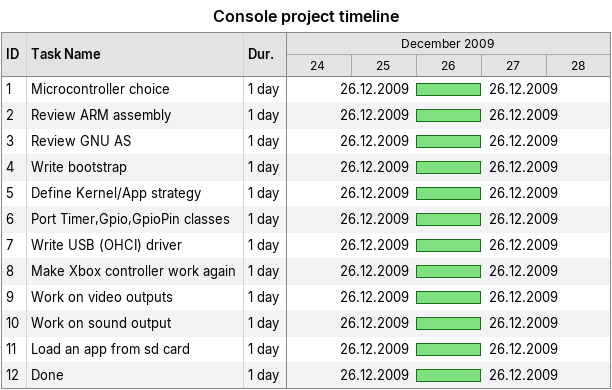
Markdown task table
Console project timeline

| ID | Task | Duration | Start | Finish |
|---|---|---|---|---|
| 1 | Microcontroller choice | 1d | 2009-12-26 | 2009-12-26 |
| 2 | Review ARM assembly | 1d | 2009-12-26 | 2009-12-26 |
| 3 | Review GNU AS | 1d | 2009-12-26 | 2009-12-26 |
| 4 | Write bootstrap | 1d | 2009-12-26 | 2009-12-26 |
| 5 | Define Kernel/App strategy | 1d | 2009-12-26 | 2009-12-26 |
| 6 | Port Timer,Gpio,GpioPin classes | 1d | 2009-12-26 | 2009-12-26 |
| 7 | Write USB (OHCI) driver | 1d | 2009-12-26 | 2009-12-26 |
| 8 | Make Xbox controller work again | 1d | 2009-12-26 | 2009-12-26 |
| 9 | Work on video outputs | 1d | 2009-12-26 | 2009-12-26 |
| 10 | Work on sound output | 1d | 2009-12-26 | 2009-12-26 |
| 11 | Load an app from sd card | 1d | 2009-12-26 | 2009-12-26 |
| 12 | Done | 1d | 2009-12-26 | 2009-12-26 |
